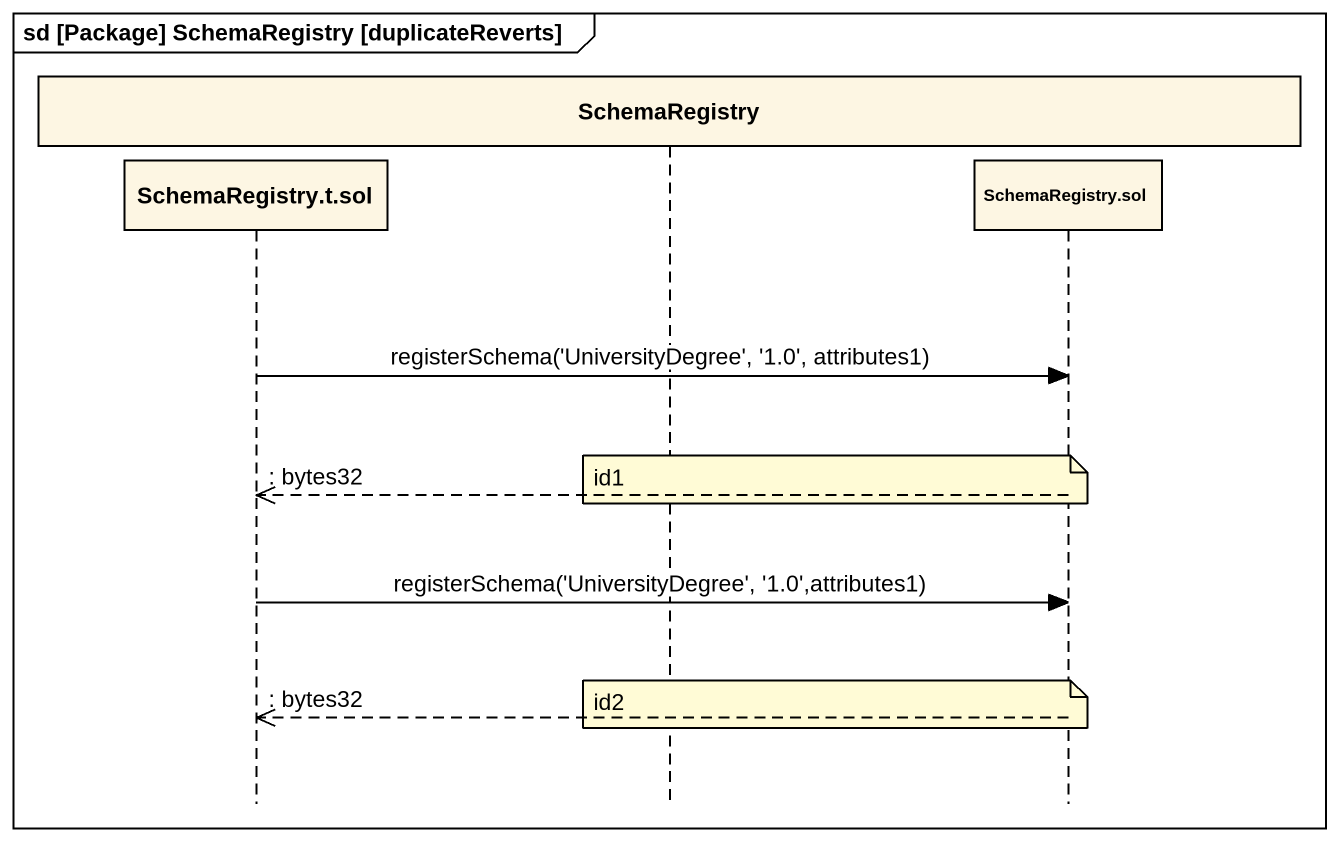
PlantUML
@startuml
mainframe sd [Package] SchemaRegistry [duplicateReverts]
hide footbox
participant "SchemaRegistry.t.sol" as SchemaRegistry_t_sol
participant SchemaRegistry
participant "SchemaRegistry.sol" as SchemaRegistry_sol

SchemaRegistry_t_sol -> SchemaRegistry_sol : registerSchema('UniversityDegree', '1.0', attributes1)
note over SchemaRegistry : id1
SchemaRegistry_sol -->> SchemaRegistry_t_sol : : bytes32
SchemaRegistry_t_sol -> SchemaRegistry_sol : registerSchema('UniversityDegree', '1.0',attributes1)
note over SchemaRegistry : id2
SchemaRegistry_sol -->> SchemaRegistry_t_sol : : bytes32
@enduml
